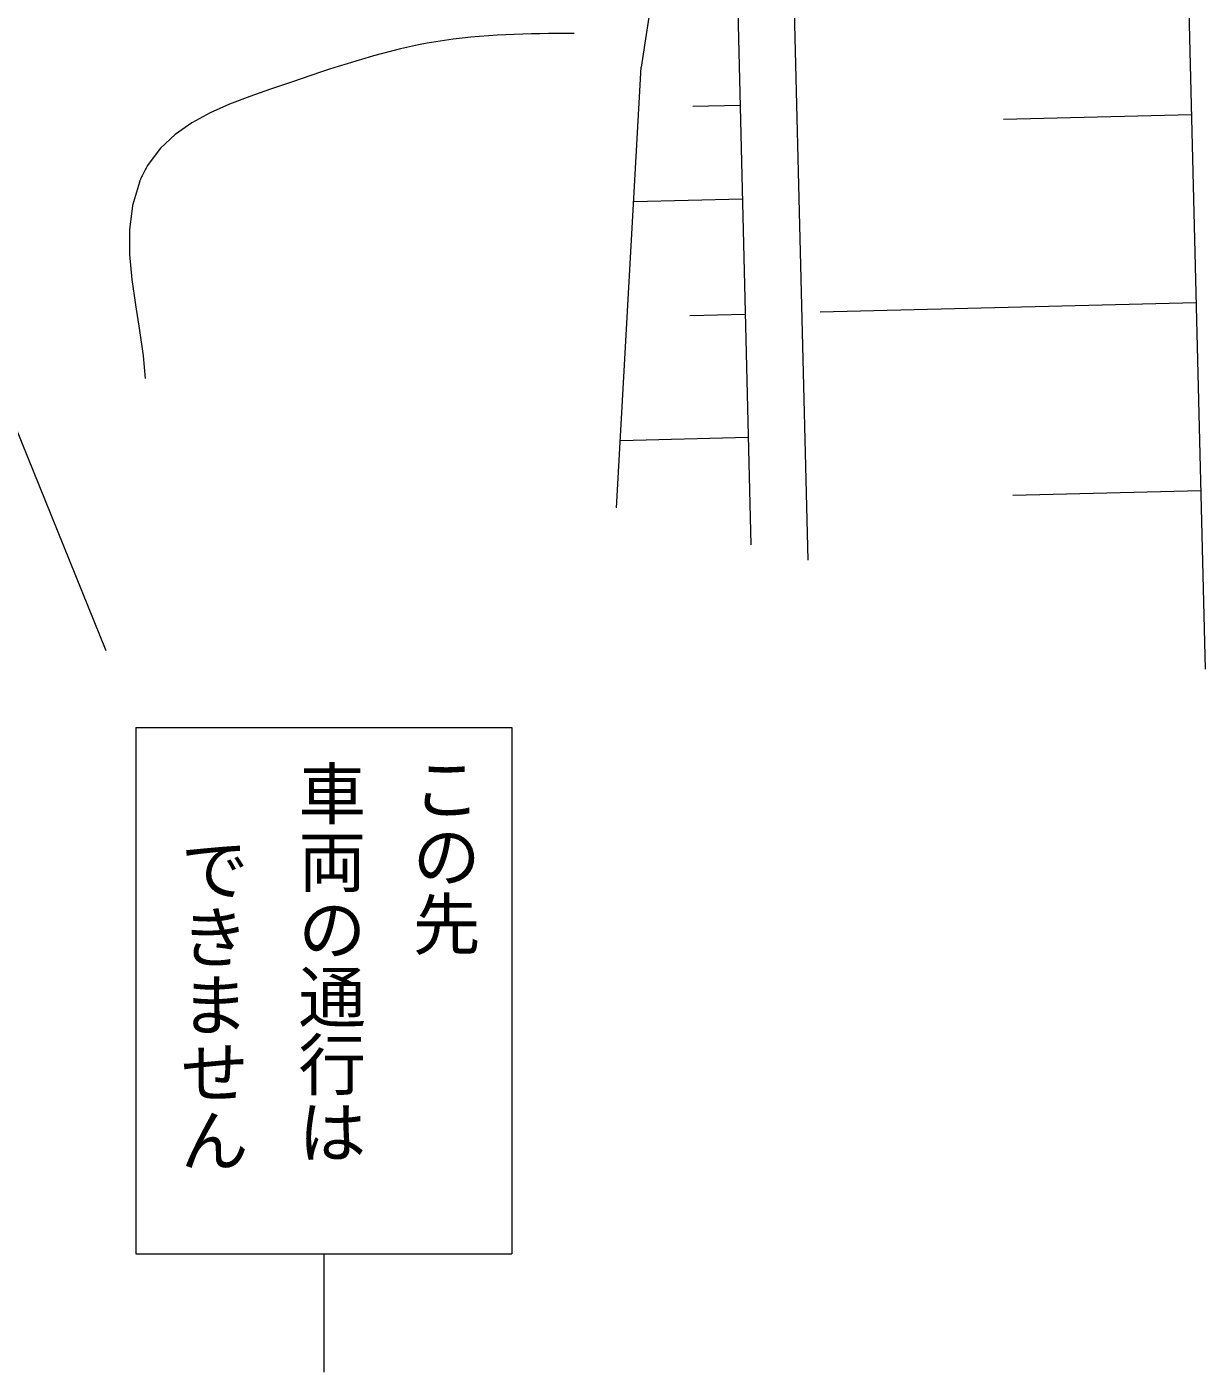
# Model space of a CAD drawing. Units: millimetres, scale not verified. Extents: x 40000 to 680000, y 20000 to 380000.
# Drawn here: x 345077 to 376408, y 245573 to 281346 of the extents above; entities that cross this region are included whole.
import ezdxf
from ezdxf.enums import TextEntityAlignment as Align

# ---------------------------------------------------------------- set-up
doc = ezdxf.new("R2010")
doc.units = ezdxf.units.MM
doc.header["$LTSCALE"] = 1000
doc.layers.add('M-BGD', color=7, linetype='Continuous', lineweight=13)
doc.layers.add('M-STR-STRC', color=7, linetype='Continuous', lineweight=13)
doc.styles.add('@ＭＳ ゴシック', font='')
doc.styles.get('@ＭＳ ゴシック').set_extended_font_data('@MS Gothic')

msp = doc.modelspace()

# ---------------------------------------------------------------- linework, layer by layer
at = {"layer": 'M-BGD'}
for p, q in [((375457, 302845), (376408, 264265)), ((365167, 294502), (365840, 267162)), ((365167, 294502), (365840, 267162)), ((363699, 293177), (364330, 267576)), ((363699, 293177), (364330, 267576)), ((363342, 292903), (361416, 280280)), ((360757, 268555), (361416, 280280)), ((360757, 268555), (361416, 280280)), ((352110, 279876), (351559, 279690)), ((352651, 280067), (352110, 279876)), ((351007, 279500), (350466, 279295)), ((351559, 279690), (351007, 279500)), ((349947, 279065), (349461, 278799)), ((350466, 279295), (349947, 279065)), ((362782, 279235), (364042, 279266)), ((349461, 278799), (349017, 278488)), ((376044, 279009), (371046, 278886)), ((349017, 278488), (348628, 278122)), ((348628, 278122), (348304, 277690)), ((348264, 277625), (348246, 277592)), ((348284, 277657), (348264, 277625)), ((348304, 277690), (348284, 277657)), ((348079, 277247), (348073, 277234)), ((348084, 277261), (348079, 277247)), ((348090, 277274), (348084, 277261)), ((348096, 277288), (348090, 277274)), ((348101, 277301), (348096, 277288)), ((348108, 277316), (348101, 277301)), ((348114, 277329), (348108, 277316)), ((348119, 277343), (348114, 277329)), ((348126, 277356), (348119, 277343)), ((348142, 277390), (348126, 277356)), ((348158, 277425), (348142, 277390)), ((348174, 277458), (348158, 277425)), ((348192, 277492), (348174, 277458)), ((348210, 277525), (348192, 277492)), ((348227, 277559), (348210, 277525)), ((348246, 277592), (348227, 277559)), ((348067, 277220), (347883, 276595)), ((348073, 277234), (348067, 277220)), ((347883, 276595), (347803, 275952)), ((361215, 276706), (364103, 276778)), ((347803, 275952), (347806, 275296)), ((347806, 275296), (347866, 274628)), ((347866, 274628), (347963, 273953)), ((347963, 273953), (348069, 273275)), ((362708, 273670), (364179, 273706)), ((376168, 274011), (366171, 273764)), ((348069, 273275), (348166, 272598)), ((348166, 272598), (348221, 271992)), ((360858, 270351), (364259, 270435)), ((376291, 269012), (371292, 268889))]:
    msp.add_line(p, q, dxfattribs=at)
msp.add_lwpolyline([(359630, 281175), (359403, 281173), (359175, 281172), (358947, 281169), (358720, 281166), (358492, 281162), (358265, 281156), (358037, 281148), (357809, 281138), (357582, 281126), (357348, 281111), (357115, 281092), (356881, 281071), (356648, 281046), (356416, 281017), (356184, 280986), (355952, 280950), (355722, 280910), (355492, 280866), (355251, 280816), (355012, 280762), (354773, 280703), (354535, 280641), (354298, 280576), (354062, 280509), (353826, 280439), (353590, 280367), (353355, 280293), (353120, 280219), (352885, 280143), (352651, 280067)], dxfattribs=at)
msp.add_lwpolyline([(359630, 281175), (359403, 281173), (359175, 281172), (358947, 281169), (358720, 281166), (358492, 281162), (358265, 281156), (358037, 281148), (357809, 281138), (357582, 281126), (357348, 281111), (357115, 281092), (356881, 281071), (356648, 281046), (356416, 281017), (356184, 280986), (355952, 280950), (355722, 280910), (355492, 280866), (355251, 280816), (355012, 280762), (354773, 280703), (354535, 280641), (354298, 280576), (354062, 280509), (353826, 280439), (353590, 280367), (353355, 280293), (353120, 280219), (352885, 280143), (352651, 280067)], dxfattribs=at)
at = {"layer": 'M-STR-STRC'}
for p, q in [((347184, 264758), (330215, 306645)), ((347972, 262716), (357972, 262716)), ((347972, 262716), (347972, 248716)), ((357972, 262716), (357972, 248716)), ((347972, 248716), (357972, 248716)), ((352972, 248716), (352972, 245573))]:
    msp.add_line(p, q, dxfattribs=at)

# ---------------------------------------------------------------- texts
at = {"layer": 'M-STR-STRC', "style": '@ＭＳ ゴシック'}
for s, p in [('車両の通行は', (353172, 256468)), ('この先', (356214, 259303)), ('できません', (350045, 255356))]:
    msp.add_text(s, height=1320, rotation=270, dxfattribs=at).set_placement(p, align=Align.MIDDLE_CENTER)

doc.saveas('drawing.dxf')
